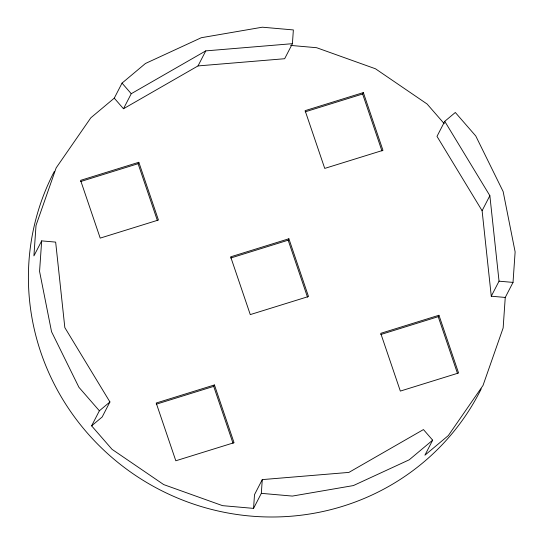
<?xml version="1.0" encoding="UTF-8"?>
<svg xmlns="http://www.w3.org/2000/svg" width="544" height="544" viewBox="0 0 544 544"><rect width="100%" height="100%" fill="white"/><g stroke="black" fill="none" stroke-linecap="round" stroke-linejoin="round"><path stroke-width="0.82" d="M91.61 425.843L102.17 416.996L109.929 401.955L64.831 327.604L55.658 242.107L41.677 240.876L39.562 271.381L51.551 331.731L78.928 387.301L99.375 410.802L91.61 425.843L112.057 449.344L163.69 484.588L222.537 505.655L253.565 508.388L261.324 493.347L262.276 479.604L348.908 472.403L423.45 429.57L432.664 440.164L424.898 455.206L448.331 435.567L483.011 385.465L503.146 327.95L505.254 297.446L513.019 282.404L515.127 251.899L503.139 191.556L475.769 135.986L455.321 112.479L444.761 121.332L436.995 136.374L482.1 210.718L491.273 296.215L505.254 297.446M253.565 508.388L254.51 494.646L262.276 479.604M114.267 98.158L123.481 108.752L198.016 65.926L284.655 58.725L292.42 43.683L293.366 29.934L262.344 27.2L201.307 37.713L145.459 63.478L122.033 83.116L114.267 98.158L90.834 117.796L56.154 167.899L36.02 225.413L33.912 255.918L41.677 240.876M123.481 108.752L131.247 93.711L205.782 50.884L292.42 43.683M80.675 181.526L138.094 163.703L138.829 162.282L158.433 220.028L100.205 238.109L80.594 180.356L138.829 162.282M198.016 65.926L205.782 50.884M305.198 111.833L362.617 94.01L363.351 92.589L382.962 150.334L324.734 168.409L305.123 110.663L363.351 92.589M230.738 258.012L288.164 240.19L288.891 238.768L308.502 296.521L250.274 314.595L230.663 256.843L288.891 238.768M156.284 404.199L213.704 386.376L214.438 384.955L234.042 442.7L175.814 460.775L156.203 403.029L214.438 384.955M482.1 210.718L489.858 195.677L444.761 121.332M380.807 334.506L438.226 316.676L438.96 315.262L458.572 373.007L400.343 391.082L380.732 333.336L438.96 315.262M491.273 296.215L499.038 281.173L489.858 195.677M99.375 410.802L109.929 401.955M432.664 440.164L409.231 459.802L353.382 485.574L292.352 496.08L261.324 493.347M290.632 45.417L316.628 47.709L375.476 68.782L427.108 104.02L444.244 123.712M499.038 281.173L513.019 282.404M122.033 83.116L131.247 93.711M362.617 94.01L381.956 150.953M438.226 316.676L457.565 373.626M288.164 240.19L307.496 297.14M138.094 163.703L157.427 220.646M213.704 386.376L233.036 443.319M481.209 388.892A239.55 233.315 27.3 0 1 160.759 490.26A239.55 233.315 27.3 0 1 54.38 171.34"/></g></svg>
